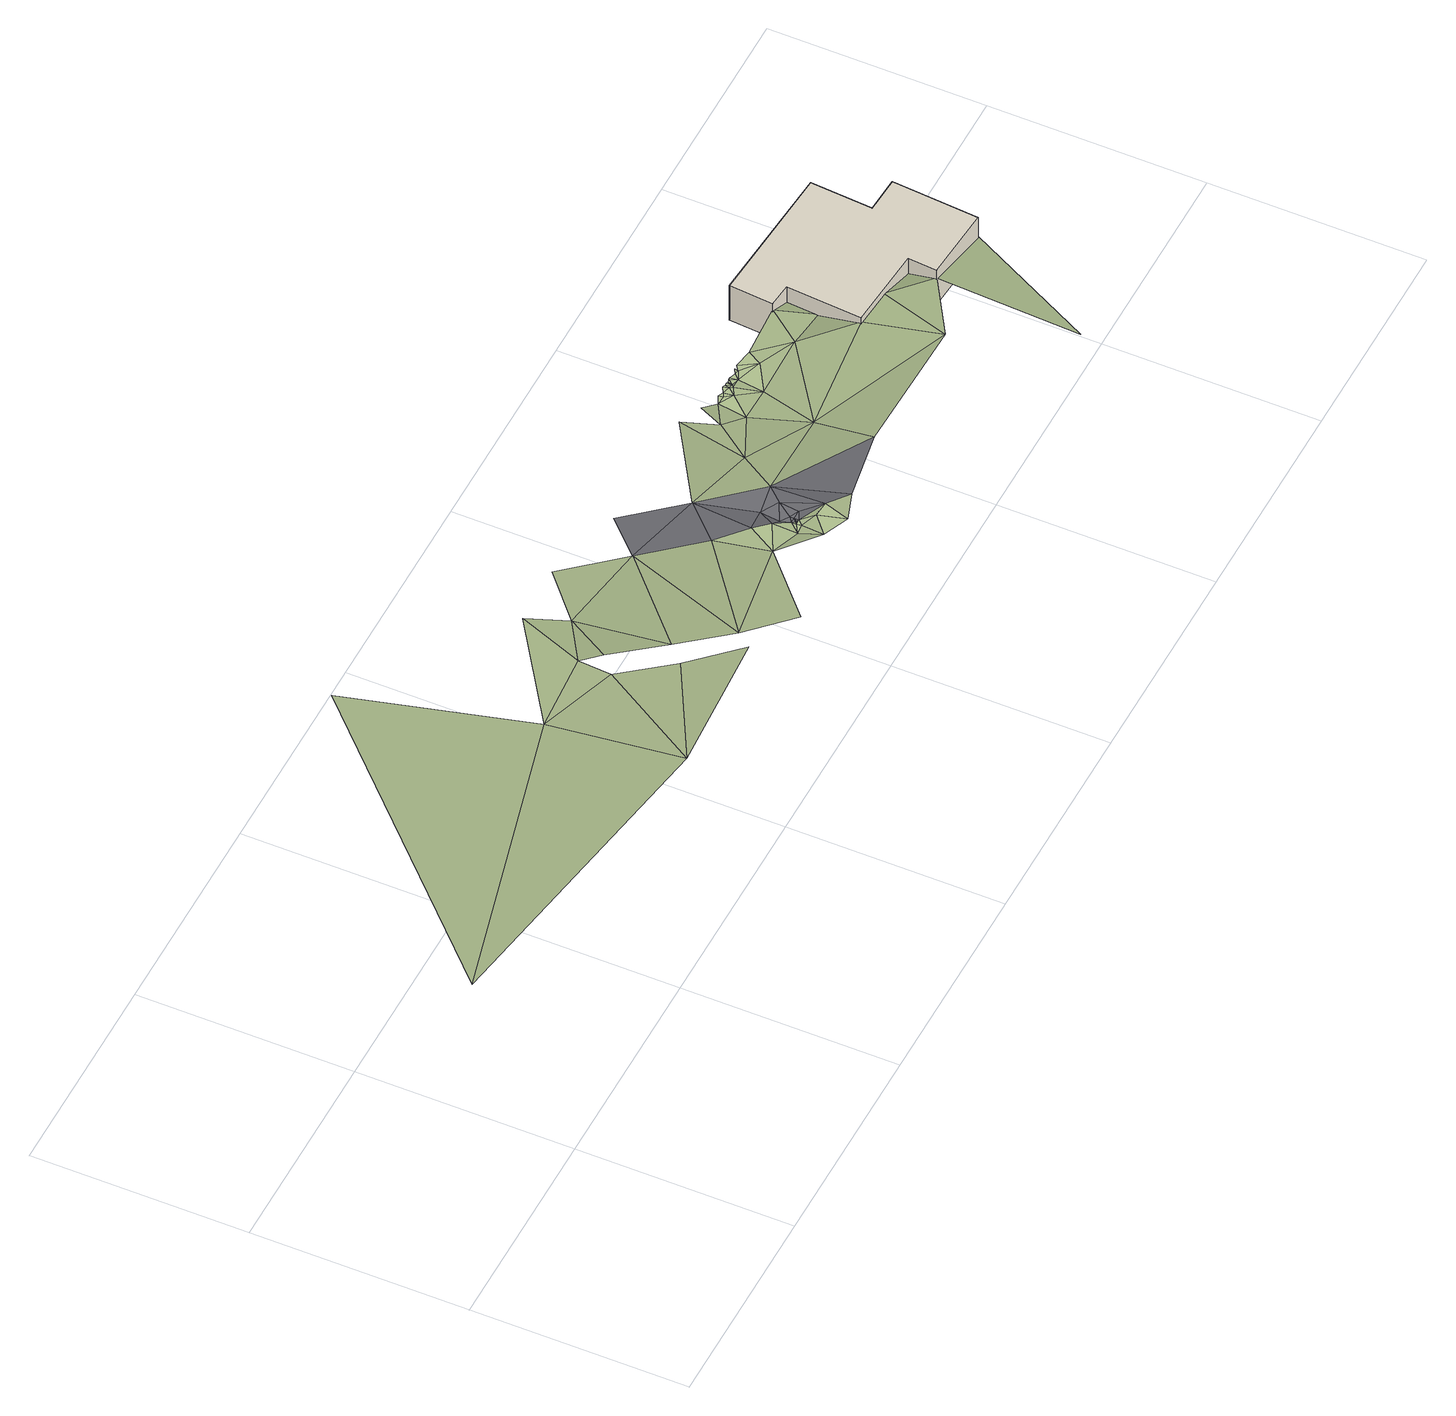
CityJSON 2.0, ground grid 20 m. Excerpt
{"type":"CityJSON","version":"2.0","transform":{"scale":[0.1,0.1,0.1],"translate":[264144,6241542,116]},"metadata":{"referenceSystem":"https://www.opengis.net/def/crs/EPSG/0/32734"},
"CityObjects":{
"building1":{"type":"Building","attributes":{"address":"41 Kylemore Road Universtity Estate Cape Town","building":"yes","building:levels":1,"building_height":4.1,"roof_height":122.5,"ground_height":116,"plus_code":"4FRW3C5X+XMM"},"geometry":[{"type":"Solid","lod":"1","boundaries":[[[[0,1,2,3]],[[1,4,5,2]],[[4,6,7,5]],[[6,8,9,7]],[[8,10,11,9]],[[10,12,13,11]],[[12,14,15,13]],[[14,16,17,15]],[[16,18,19,17]],[[18,0,3,19]],[[3,2,5,7,9,11,13,15,17,19]],[[18,16,14,12,10,8,6,4,1,0]]]]}]},
"terrain1":{"type":"TINRelief","geometry":[{"type":"CompositeSurface","lod":"1","boundaries":[[[20,21,22]],[[21,20,23]],[[22,24,20]],[[25,24,22]],[[20,24,26]],[[27,25,22]],[[26,28,20]],[[26,29,30]],[[26,30,28]],[[30,29,31]],[[30,31,32]],[[33,32,31]],[[34,35,33]],[[36,30,32]],[[33,37,32]],[[35,37,33]],[[37,35,38]],[[35,39,38]],[[35,40,41]],[[39,35,41]],[[41,40,42]],[[39,41,43]],[[44,41,42]],[[44,43,41]],[[40,45,42]],[[44,46,43]],[[44,42,47]],[[44,48,46]],[[40,49,45]],[[48,44,47]],[[45,47,42]],[[45,50,47]],[[50,45,49]],[[50,49,51]],[[52,53,54]],[[52,54,55]],[[54,53,56]],[[56,53,57]],[[55,54,58]],[[58,54,59]],[[54,56,59]],[[58,59,60]],[[60,61,58]],[[62,59,56]],[[59,63,60]],[[64,65,60]],[[64,60,63]],[[59,62,63]],[[64,66,65]],[[63,66,64]],[[67,66,63]],[[63,68,67]],[[69,66,67]],[[68,63,62]],[[57,70,56]],[[71,69,67]],[[67,68,72]],[[67,72,71]],[[73,71,72]],[[74,68,62]],[[68,74,72]],[[75,73,72]],[[75,72,76]],[[76,72,74]],[[77,62,56]],[[74,78,76]],[[78,74,79]],[[74,62,80]],[[74,81,79]],[[81,82,79]],[[81,74,80]],[[80,83,81]],[[62,77,80]],[[84,83,80]],[[85,77,56]],[[77,84,80]],[[56,70,85]],[[84,77,86]],[[77,85,87]],[[87,86,77]],[[70,88,85]],[[86,87,89]],[[90,88,70]],[[90,91,88]],[[92,93,90]],[[94,95,1]]]}]},
"road1":{"type":"Road","attributes":{"highway":"primary","name":"Philip Kgosana Drive","surface":"asphalt","lanes":2,"width":4.4,"oneway":"yes"},"geometry":[{"type":"MultiSurface","lod":"1","boundaries":[[[52,32,37]],[[96,32,52]],[[52,37,38]],[[97,38,39]],[[39,43,98]],[[97,52,38]],[[97,39,98]],[[43,46,99]],[[43,100,98]],[[46,48,99]],[[99,100,43]],[[48,47,99]],[[101,99,47]],[[100,99,101]],[[98,100,102]],[[98,102,97]],[[101,102,100]],[[47,50,101]],[[97,53,52]],[[101,50,102]],[[102,53,97]],[[53,102,50]],[[51,53,50]],[[57,53,51]]]}]}
},
"vertices":[
[1050,136,0],[1056,217,0],[1056,217,41],[1050,136,41],[1022,219,0],[1022,219,41],[1026,277,0],[1026,277,41],[893,287,0],[893,287,41],[890,246,0],[890,246,41],[912,244,0],[912,244,41],[907,174,0],[907,174,41],[984,168,0],[984,168,41],[982,141,0],[982,141,41],
[331,186,104],[2,94,153],[342,62,110],[280,355,110],[412,164,96],[451,120,92],[414,195,96],[491,77,93],[438,257,95],[429,179,96],[464,225,82],[467,136,92],[563,217,68],[506,93,88],[550,58,81],[618,116,67],[515,267,72],[610,168,64],[634,143,67],[646,130,67],[655,87,65],[649,108,62],[659,109,62],[658,118,62],[658,113,62],[672,102,65],[660,116,62],[663,114,62],[661,115,62],[679,77,65],[687,101,65],[710,88,60],[641,200,64],[687,151,62],[715,188,52],[739,259,39],[784,158,42],[780,101,55],[745,224,46],[768,212,38],[772,239,38],[762,250,38],[802,212,36],[786,232,38],[781,239,38],[780,243,38],[785,241,38],[792,239,38],[794,236,38],[791,244,38],[921,104,40],[793,243,38],[798,239,36],[796,243,38],[805,237,36],[799,243,36],[802,244,36],[865,214,34],[804,244,36],[810,242,36],[829,229,36],[814,241,36],[815,245,36],[819,245,36],[837,242,36],[907,174,36],[890,246,34],[910,214,24],[944,171,36],[912,244,24],[982,141,32],[984,168,24],[965,2,45],[1050,136,18],[1026,277,6],[1022,219,8],
[594,249,68],[657,146,62],[655,127,62],[663,118,62],[663,122,62],[672,118,62],[674,137,62]
]}
